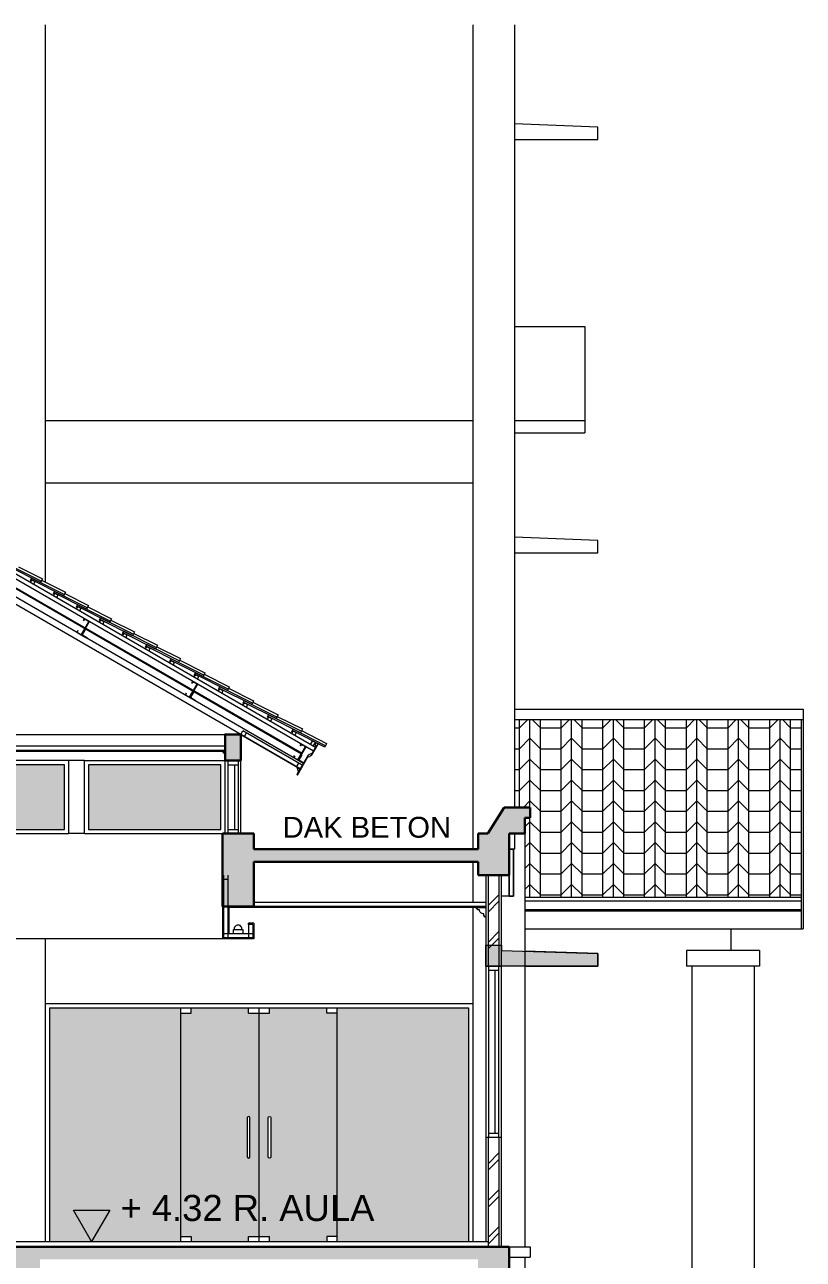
# Model space of a CAD drawing. Header units: millimetres. Extents: x -11 to 1625, y -267 to 180.
# Drawn here: x 1215.99 to 1223.46, y 153.69 to 165.52 of the extents above; entities that cross this region are included whole.
import ezdxf

# ---------------------------------------------------------------- set-up
doc = ezdxf.new("R2010")
doc.units = ezdxf.units.MM
for name, color, linetype, lineweight in [('ars', 11, 'Continuous', 5), ('blk', 1, 'Continuous', 30), ('GEN', 11, 'Continuous', 5), ('kap', 71, 'Continuous', 15), ('kus', 63, 'Continuous', 15), ('lan', 7, 'Continuous', 15), ('not', 7, 'Continuous', 20), ('pla', 213, 'Continuous', 15), ('sol kaca', 9, 'Continuous', 0), ('sol kol', 8, 'Continuous', 0), ('tem', 5, 'Continuous', 20), ('u', 6, 'Continuous', 20)]:
    doc.layers.add(name, color=color, linetype=linetype, lineweight=lineweight)
doc.styles.add('S', font='SIMPLEX', dxfattribs={"width": 1.1})
doc.styles.get("Standard").update_dxf_attribs({"font": 'ARIALUNI.TTF'})

# ---------------------------------------------------------------- blocks, each defined once
blk = doc.blocks.new('PEIL')
blk.add_lwpolyline([(-0.188, 0.325), (0.188, 0.325), (0, 0)], close=True)
at = {"style": 'S', "width": 1.1, "flags": 4}
blk.add_attdef('CAT', (0.265, 0.036), '', height=0.2, dxfattribs=at)

msp = doc.modelspace()

# ---------------------------------------------------------------- hatches: boundary and pattern name
at = {"layer": 'ars'}
h = msp.add_hatch(dxfattribs=at)
h.set_pattern_fill('PLENTONG', color=256, scale=0.1)
h.set_pattern_definition([(90, (1086.3393, 70.9798), (-0.4, 2e-17), []), (90, (1086.4393, 70.9798), (-0.4, 2e-17), []), (90, (1086.5393, 70.9798), (-0.4, 2e-17), []), (45, (1086.33931, 70.97978), (1e-17, 0.2), [0.14142136, -0.42426407]), (135, (1086.53931, 70.97978), (-1e-17, -0.2), [0.14142136, -0.42426407]), (0, (1086.5393, 70.97978), (0, 0.2), [0.2, -0.2])])
h.paths.add_polyline_path([(1220.6913689, 158.8590676), (1220.6913689, 158.0166993), (1220.8413689, 158.0166993), (1220.8413689, 157.9166993), (1220.7913689, 157.9166993), (1220.7913689, 157.7666993), (1220.7913689, 157.1560549), (1223.4413689, 157.1560549), (1223.4413689, 158.8590676)])
h = msp.add_hatch(dxfattribs=at)
h.set_pattern_fill('TEMBOK', color=256, scale=0.25)
h.set_pattern_definition([(45, (1206.4956, 104.5977), (-0.1767767, 0.1767767), []), (45, (1206.5581, 104.5977), (-0.1767767, 0.1767767), [])])
h.paths.add_polyline_path([(1220.5413689, 154.8566993), (1220.4413689, 154.8566993), (1220.4413689, 153.8066993), (1220.5413689, 153.8066993)])
h.paths.add_polyline_path([(1220.4413689, 156.4966993), (1220.5413689, 156.4966993), (1220.5413689, 157.3666993), (1220.4413689, 157.3666993)])
at = {"layer": 'sol kaca'}
h = msp.add_hatch(color=256, dxfattribs=at)
h.dxf.hatch_style = 1
h.paths.add_polyline_path([(1212.1063689, 158.4266993), (1212.1063689, 157.8066993), (1213.3763689, 157.8066993), (1213.3763689, 158.4266993)])
h.paths.add_polyline_path([(1213.6063689, 158.4266993), (1213.6063689, 157.8066993), (1214.8763689, 157.8066993), (1214.8763689, 158.4266993)])
h.paths.add_polyline_path([(1215.1063689, 158.4266993), (1215.1063689, 157.8066993), (1216.3763689, 157.8066993), (1216.3763689, 158.4266993)])
h.paths.add_polyline_path([(1216.6063689, 158.4266993), (1216.6063689, 157.8066993), (1217.8763689, 157.8066993), (1217.8763689, 158.4266993)])
h = msp.add_hatch(color=256, dxfattribs=at)
h.dxf.hatch_style = 1
h.paths.add_polyline_path([(1220.2513689, 156.0966993), (1218.9913689, 156.0966993), (1218.9913689, 153.8566993), (1220.2513689, 153.8566993)])
h.paths.add_polyline_path([(1218.9913689, 156.0466993), (1218.8913689, 156.0466993), (1218.8913689, 156.0966993), (1218.3413689, 156.0966993), (1218.3413689, 156.0466993), (1218.2413689, 156.0466993), (1218.2413689, 153.9066993), (1218.3413689, 153.9066993), (1218.3413689, 153.8566993), (1218.8913689, 153.8566993), (1218.8913689, 153.9066993), (1218.9913689, 153.9066993)])
h.paths.add_polyline_path([(1218.3538689, 155.0441993), (1218.3538689, 154.6691993, -1), (1218.3288689, 154.6691993), (1218.3288689, 155.0441993, -1)], flags=16)
h.paths.add_polyline_path([(1218.2413689, 156.0466993), (1218.1413689, 156.0466993), (1218.1413689, 156.0966993), (1217.5913689, 156.0966993), (1217.5913689, 156.0466993), (1217.4913689, 156.0466993), (1217.4913689, 153.9066993), (1217.5913689, 153.9066993), (1217.5913689, 153.8566993), (1218.1413689, 153.8566993), (1218.1413689, 153.9066993), (1218.2413689, 153.9066993)])
h.paths.add_polyline_path([(1218.1538689, 155.0441993), (1218.1538689, 154.6691993, -1), (1218.1288689, 154.6691993), (1218.1288689, 155.0441993, -1)], flags=16)
h.paths.add_polyline_path([(1217.4913689, 156.0966993), (1216.2313689, 156.0966993), (1216.2313689, 153.8566993), (1217.4913689, 153.8566993)])
at = {"layer": 'sol kol'}
h = msp.add_hatch(color=256, dxfattribs=at)
h.dxf.hatch_style = 1
h.paths.add_polyline_path([(1217.9163689, 158.4666993), (1218.0663689, 158.4666993), (1218.0663689, 158.7166993), (1217.9163689, 158.7166993)])
h = msp.add_hatch(color=256, dxfattribs=at)
h.dxf.hatch_style = 1
h.paths.add_polyline_path([(1218.1913689, 157.4966993), (1218.1913689, 157.0666993), (1217.8913689, 157.0666993), (1217.8913689, 157.7666993), (1218.1913689, 157.7666993), (1218.1913689, 157.6166993), (1220.3413689, 157.6166993), (1220.3413689, 157.7666993), (1220.4351189, 157.7666993), (1220.5913689, 158.0166993), (1220.8413689, 158.0166993), (1220.8413689, 157.9166993), (1220.7913689, 157.9166993), (1220.7913689, 157.7666993), (1220.6413689, 157.7666993), (1220.6413689, 157.3666993), (1220.3413689, 157.3666993), (1220.3413689, 157.4966993)])
h = msp.add_hatch(color=256, dxfattribs=at)
h.dxf.hatch_style = 1
h.paths.add_polyline_path([(1220.5663689, 156.4966993), (1220.4163689, 156.4966993), (1220.4163689, 156.6966993), (1220.5663689, 156.6966993), (1220.5663689, 156.6466993), (1221.4913689, 156.6166993), (1221.4913689, 156.4966993)])
h = msp.add_hatch(color=256, dxfattribs=at)
h.dxf.hatch_style = 1
h.paths.add_polyline_path([(1215.8413689, 153.2066993), (1216.1413689, 153.2066993), (1216.1413689, 153.6866993), (1220.3413689, 153.6866993), (1220.3413689, 153.4066993), (1220.6413689, 153.4066993), (1220.6413689, 153.8066993), (1209.3413689, 153.8066993), (1209.3413689, 153.4066993), (1209.6413689, 153.4066993), (1209.6413689, 153.6866993), (1213.8413689, 153.6866993), (1213.8413689, 153.2066993), (1214.1413689, 153.2066993), (1214.1413689, 153.6866993), (1215.8413689, 153.6866993)])

# ---------------------------------------------------------------- linework, layer by layer
at = {"layer": 'ars'}
for p, q in [((1215.5302241, 160.3322089), (1218.6499074, 158.5310589)), ((1215.5342241, 160.3391372), (1218.6539074, 158.5379872)), ((1218.6343689, 158.3841455), (1218.0663689, 158.7120805)), ((1212.0663689, 158.5566993), (1217.9163689, 158.5566993)), ((1220.6813689, 157.1666993), (1220.6813689, 157.6166993)), ((1217.8913689, 157.3666993), (1217.8913689, 156.7566993)), ((1220.6413689, 157.1666993), (1220.6813689, 157.1666993)), ((1220.4163689, 157.0566993), (1217.9513689, 157.0566993)), ((1217.9513689, 157.0566993), (1217.9513689, 156.8066993)), ((1220.7913689, 157.0296374), (1223.4413689, 157.0296374)), ((1220.7913689, 157.0272592), (1223.4413689, 157.0272592)), ((1218.1913689, 156.9066993), (1218.1413689, 156.9066993)), ((1218.1413689, 156.8966993), (1218.1413689, 156.9066993)), ((1218.1913689, 156.9066993), (1218.1913689, 156.7566993)), ((1218.1913689, 156.7566993), (1217.8913689, 156.7566993)), ((1220.6413689, 153.8066993), (1220.8413689, 153.8066993)), ((1220.6413689, 153.7066993), (1220.8413689, 153.7066993)), ((1220.8413689, 153.8066993), (1220.8413689, 153.7066993))]:
    msp.add_line(p, q, dxfattribs=at)
for points in [[(1216.0446321, 160.1726247), (1216.0639622, 160.1961055), (1216.089943, 160.1811055), (1216.0792731, 160.1526247)], [(1216.2654249, 160.0451499), (1216.284755, 160.0686307), (1216.3107358, 160.0536307), (1216.3000659, 160.0251499)], [(1216.4862177, 159.9176751), (1216.5055479, 159.9411559), (1216.5315286, 159.9261559), (1216.5208587, 159.8976751)], [(1216.7070105, 159.7902003), (1216.7263407, 159.8136811), (1216.7523214, 159.7986811), (1216.7416516, 159.7702003)], [(1216.9278034, 159.6627255), (1216.9471335, 159.6862063), (1216.9731142, 159.6712063), (1216.9624444, 159.6427255)], [(1217.1485962, 159.5352507), (1217.1679263, 159.5587315), (1217.1939071, 159.5437315), (1217.1832372, 159.5152507)], [(1217.3823794, 159.400276), (1217.4017095, 159.4237567), (1217.4276902, 159.4087567), (1217.4170204, 159.380276)], [(1217.6161626, 159.2653012), (1217.6354927, 159.2887819), (1217.6614734, 159.2737819), (1217.6508036, 159.2453012)], [(1217.8499457, 159.1303264), (1217.8692759, 159.1538071), (1217.8952566, 159.1388071), (1217.8845868, 159.1103264)], [(1218.0837289, 158.9953516), (1218.1030591, 159.0188323), (1218.1290398, 159.0038323), (1218.11837, 158.9753516)], [(1218.3175121, 158.8603768), (1218.3368423, 158.8838576), (1218.362823, 158.8688576), (1218.3521532, 158.8403768)], [(1218.5512953, 158.725402), (1218.5706255, 158.7488828), (1218.5966062, 158.7338828), (1218.5859363, 158.705402)], [(1220.4413689, 156.4966993), (1220.4413689, 157.3666993), (1220.5413689, 157.3666993), (1220.5413689, 156.4966993)], [(1220.5413689, 154.8566993), (1220.5413689, 153.8066993), (1220.4413689, 153.8066993), (1220.4413689, 154.8566993)]]:
    msp.add_lwpolyline(points, dxfattribs=at)
for points in [[(1216.5659464, 159.7215327), (1216.5685445, 159.7200327, -0.4142135624), (1216.5696426, 159.7159346), (1216.5456426, 159.6743654, 0.4142135624), (1216.5467406, 159.6702673), (1216.5883098, 159.6462673, -0.4142135624), (1216.5894079, 159.6421692), (1216.5879079, 159.6395711), (1216.5359464, 159.6695711)], [(1217.6051769, 159.1215327), (1217.607775, 159.1200327, -0.4142135624), (1217.608873, 159.1159346), (1217.584873, 159.0743654, 0.4142135624), (1217.5859711, 159.0702673), (1217.6275403, 159.0462673, -0.4142135624), (1217.6286384, 159.0421692), (1217.6271384, 159.0395711), (1217.5751769, 159.0695711)], [(1218.6099311, 158.327818), (1218.7099311, 158.5010231, 0.4142135624), (1218.7167612, 158.5028532, 0.296440068), (1218.7380195, 158.5136737), (1218.7423497, 158.5111737), (1218.7448497, 158.5155038), (1218.8073497, 158.623757), (1218.7813689, 158.638757), (1218.774967, 158.6216685), (1218.7905195, 158.6046064), (1218.7522503, 158.5383221), (1218.7113689, 158.5175134), (1218.6038689, 158.331318)], [(1218.6444074, 158.5215327), (1218.6470054, 158.5200327, -0.4142135624), (1218.6481035, 158.5159346), (1218.6241035, 158.4743654, 0.4142135624), (1218.6252016, 158.4702673), (1218.6667708, 158.4462673, -0.4142135624), (1218.6678689, 158.4421692), (1218.6663689, 158.4395711), (1218.6144074, 158.4695711)]]:
    msp.add_lwpolyline(points, format="xyb", close=True, dxfattribs=at)
msp.add_lwpolyline([(1220.6413689, 157.6166993), (1220.6813689, 157.6166993), (1220.6813689, 157.1666993), (1220.6413689, 157.1666993)], close=True, dxfattribs=at)
at = {"layer": 'blk'}
for p, q in [((1220.5913689, 158.0166993), (1220.4351189, 157.7666993)), ((1220.5913689, 158.0166993), (1220.4351189, 157.7666993)), ((1220.5913689, 158.0166993), (1220.4351189, 157.7666993)), ((1220.5913689, 158.0166993), (1220.4351189, 157.7666993)), ((1220.8413689, 158.0166993), (1220.5913689, 158.0166993)), ((1220.8413689, 158.0166993), (1220.5913689, 158.0166993)), ((1220.8413689, 158.0166993), (1220.5913689, 158.0166993)), ((1220.8413689, 158.0166993), (1220.5913689, 158.0166993)), ((1220.8413689, 158.0166993), (1220.8413689, 157.9166993)), ((1220.8413689, 158.0166993), (1220.8413689, 157.9166993)), ((1220.8413689, 158.0166993), (1220.8413689, 157.9166993)), ((1220.8413689, 158.0166993), (1220.8413689, 157.9166993)), ((1220.8413689, 157.9166993), (1220.7913689, 157.9166993)), ((1220.7913689, 157.9166993), (1220.7913689, 157.7666993)), ((1220.8413689, 157.9166993), (1220.7913689, 157.9166993)), ((1220.7913689, 157.9166993), (1220.7913689, 157.7666993)), ((1220.8413689, 157.9166993), (1220.7913689, 157.9166993)), ((1220.7913689, 157.9166993), (1220.7913689, 157.7666993)), ((1220.8413689, 157.9166993), (1220.7913689, 157.9166993)), ((1220.7913689, 157.9166993), (1220.7913689, 157.7666993)), ((1217.8913689, 157.7666993), (1217.8913689, 157.3666993)), ((1218.0913689, 157.7666993), (1217.8913689, 157.7666993)), ((1217.8913689, 157.7666993), (1217.8913689, 157.3666993)), ((1217.8913689, 157.7666993), (1217.8913689, 157.0666993)), ((1217.8913689, 157.7666993), (1218.0913689, 157.7666993)), ((1218.1913689, 157.7666993), (1217.8913689, 157.7666993)), ((1218.1913689, 157.7666993), (1218.1913689, 157.6166993)), ((1218.1913689, 157.7666993), (1218.1913689, 157.6166993)), ((1220.3413689, 157.6166993), (1220.3413689, 157.7666993)), ((1220.4351189, 157.7666993), (1220.3413689, 157.7666993)), ((1220.3413689, 157.6166993), (1220.3413689, 157.7666993)), ((1220.4351189, 157.7666993), (1220.3413689, 157.7666993)), ((1220.3413689, 157.6166993), (1220.3413689, 157.7666993)), ((1220.4351189, 157.7666993), (1220.3413689, 157.7666993)), ((1220.3413689, 157.6166993), (1220.3413689, 157.7666993)), ((1220.4351189, 157.7666993), (1220.3413689, 157.7666993)), ((1220.7913689, 157.7666993), (1220.6413689, 157.7666993)), ((1220.6413689, 157.7666993), (1220.6413689, 157.3666993)), ((1220.7913689, 157.7666993), (1220.6413689, 157.7666993)), ((1220.7913689, 157.7666993), (1220.6413689, 157.7666993)), ((1220.6413689, 157.7666993), (1220.6413689, 157.3666993)), ((1220.7913689, 157.7666993), (1220.6413689, 157.7666993)), ((1220.3413689, 157.6166993), (1218.1913689, 157.6166993)), ((1218.1913689, 157.6166993), (1220.3413689, 157.6166993)), ((1218.1913689, 157.4966993), (1218.1913689, 157.0666993)), ((1218.1913689, 157.4966993), (1218.1913689, 157.0666993)), ((1220.3413689, 157.4966993), (1218.1913689, 157.4966993)), ((1218.1913689, 157.4966993), (1220.3413689, 157.4966993)), ((1220.3413689, 157.4966993), (1220.3413689, 157.3666993)), ((1220.3413689, 157.4966993), (1220.3413689, 157.3666993)), ((1220.6413689, 157.3666993), (1220.3413689, 157.3666993)), ((1220.6413689, 157.3666993), (1220.3413689, 157.3666993)), ((1218.1913689, 157.0666993), (1217.8913689, 157.0666993)), ((1217.8913689, 157.0666993), (1218.1913689, 157.0666993)), ((1209.3413689, 153.8066993), (1220.6413689, 153.8066993)), ((1220.6413689, 153.8066993), (1220.6413689, 153.4066993))]:
    msp.add_line(p, q, dxfattribs=at)
msp.add_lwpolyline([(1218.0663689, 158.4666993), (1217.9163689, 158.4666993), (1217.9163689, 158.7166993), (1218.0663689, 158.7166993)], close=True, dxfattribs=at)
at = {"layer": 'GEN', "color": 11}
for p, q in [((1216.152031, 160.1860067), (1215.8390522, 160.3426728)), ((1216.3728238, 160.0585319), (1216.059845, 160.215198)), ((1216.5936167, 159.9310571), (1216.2806378, 160.0877232)), ((1216.8144095, 159.8035823), (1216.5014307, 159.9602484)), ((1217.0352023, 159.6761076), (1216.7222235, 159.8327736)), ((1217.2559951, 159.5486328), (1216.9430163, 159.7052988)), ((1217.4767879, 159.421158), (1217.1638091, 159.5778241)), ((1217.7105711, 159.2861832), (1217.3975923, 159.4428493)), ((1217.9443543, 159.1512084), (1217.6313755, 159.3078745)), ((1218.1781375, 159.0162336), (1217.8651587, 159.1728997)), ((1218.4122265, 158.8817886), (1218.0992477, 159.0384547)), ((1218.6460755, 158.7469276), (1218.3330967, 158.9035937)), ((1218.877734, 158.606974), (1218.5672852, 158.7685955))]:
    msp.add_line(p, q, dxfattribs=at)
for points in [[(1215.9356426, 160.3222803), (1216.1632215, 160.2083623), (1216.1453168, 160.1725933), (1215.8412802, 160.3247833), (1215.836804, 160.315841), (1215.8278618, 160.3203172), (1215.8390522, 160.3426728)], [(1216.1564354, 160.1948055), (1216.3840143, 160.0808876), (1216.3661096, 160.0451185), (1216.062073, 160.1973085), (1216.0575968, 160.1883662), (1216.0486546, 160.1928424), (1216.059845, 160.215198)], [(1216.3772282, 160.0673307), (1216.6048071, 159.9534128), (1216.5869024, 159.9176438), (1216.2828658, 160.0698337), (1216.2783897, 160.0608914), (1216.2694474, 160.0653676), (1216.2806378, 160.0877232)], [(1216.598021, 159.9398559), (1216.8255999, 159.825938), (1216.8076952, 159.790169), (1216.5036586, 159.9423589), (1216.4991825, 159.9334166), (1216.4902402, 159.9378928), (1216.5014307, 159.9602484)], [(1216.8188138, 159.8123811), (1217.0463927, 159.6984632), (1217.028488, 159.6626942), (1216.7244515, 159.8148841), (1216.7199753, 159.8059418), (1216.711033, 159.810418), (1216.7222235, 159.8327736)], [(1217.0396066, 159.6849063), (1217.2671855, 159.5709884), (1217.2492808, 159.5352194), (1216.9452443, 159.6874093), (1216.9407681, 159.678467), (1216.9318258, 159.6829432), (1216.9430163, 159.7052988)], [(1217.2603994, 159.5574315), (1217.4879783, 159.4435136), (1217.4700736, 159.4077446), (1217.1660371, 159.5599345), (1217.1615609, 159.5509923), (1217.1526187, 159.5554684), (1217.1638091, 159.5778241)], [(1217.480793, 159.4291591), (1217.7217615, 159.3085388), (1217.7038568, 159.2727698), (1217.3998203, 159.4249597), (1217.3953441, 159.4160175), (1217.3864019, 159.4204936), (1217.3975923, 159.4428493)], [(1217.7145762, 159.2941843), (1217.9555447, 159.173564), (1217.93764, 159.137795), (1217.6336035, 159.2899849), (1217.6291273, 159.2810427), (1217.6201851, 159.2855188), (1217.6313755, 159.3078745)], [(1217.9483594, 159.1592095), (1218.1893279, 159.0385892), (1218.1714232, 159.0028202), (1217.8673867, 159.1550101), (1217.8629105, 159.1460679), (1217.8539682, 159.1505441), (1217.8651587, 159.1728997)], [(1218.1824414, 159.024768), (1218.423417, 158.9041442), (1218.4055123, 158.8683752), (1218.1014757, 159.0205651), (1218.0969996, 159.0116229), (1218.0880573, 159.016099), (1218.0992477, 159.0384547)], [(1218.4162904, 158.8899071), (1218.6572659, 158.7692833), (1218.6393612, 158.7335143), (1218.3353247, 158.8857042), (1218.3308485, 158.8767619), (1218.3219062, 158.8812381), (1218.3330967, 158.9035937)], [(1218.6495834, 158.7539356), (1218.8892784, 158.6291489), (1218.8708074, 158.593669), (1218.5692285, 158.7506728), (1218.5646108, 158.7418028), (1218.5557408, 158.7464206), (1218.5672852, 158.7685955)]]:
    msp.add_lwpolyline(points, dxfattribs=at)
at = {"layer": 'kap'}
for p, q in [((1218.7630195, 158.556975), (1214.9713689, 160.7460855)), ((1218.7830195, 158.591616), (1214.9913689, 160.7807265)), ((1218.6663689, 158.4395711), (1215.1163689, 160.4891646)), ((1218.6363689, 158.3876096), (1215.1163689, 160.4198826)), ((1220.6913689, 158.9590676), (1223.4613689, 158.9590676)), ((1223.4613689, 158.9590676), (1223.4613689, 156.854724)), ((1220.6913689, 158.8590676), (1223.4613689, 158.8590676)), ((1223.4413689, 158.8590676), (1223.4413689, 156.854724)), ((1211.9163689, 158.7166993), (1218.0663689, 158.7166993)), ((1218.0663689, 158.7166993), (1218.0863689, 158.7513403)), ((1218.6563689, 158.4222506), (1218.0863689, 158.7513403)), ((1218.1010099, 158.6966993), (1218.1210099, 158.7313403)), ((1218.7353881, 158.619116), (1218.7553881, 158.653757)), ((1218.7813689, 158.638757), (1218.7553881, 158.653757)), ((1218.7613689, 158.604116), (1218.7813689, 158.638757)), ((1218.6017279, 158.4076096), (1218.6217279, 158.4422506)), ((1220.7913689, 157.1560549), (1223.4413689, 157.1560549)), ((1220.7913689, 157.120575), (1223.4413689, 157.120575)), ((1220.7913689, 157.0380797), (1223.4413689, 157.0380797)), ((1220.7913689, 156.854724), (1223.4613689, 156.854724))]:
    msp.add_line(p, q, dxfattribs=at)
for points in [[(1216.504637, 159.7107417), (1216.495787, 159.695413), (1216.5351045, 159.672713), (1216.6078045, 159.7986331), (1216.568487, 159.8213331), (1216.559637, 159.8060044), (1216.5576451, 159.8071544), (1216.5676451, 159.824475), (1216.6109464, 159.799475), (1216.5359464, 159.6695711), (1216.4926451, 159.6945711), (1216.5026451, 159.7118917)], [(1217.5438675, 159.1107417), (1217.5350175, 159.095413), (1217.574335, 159.072713), (1217.647035, 159.1986331), (1217.6077175, 159.2213331), (1217.5988675, 159.2060044), (1217.5968756, 159.2071544), (1217.6068756, 159.224475), (1217.6501769, 159.199475), (1217.5751769, 159.0695711), (1217.5318756, 159.0945711), (1217.5418756, 159.1118917)], [(1218.583098, 158.5107417), (1218.574248, 158.495413), (1218.6135655, 158.472713), (1218.6862655, 158.5986331), (1218.646948, 158.6213331), (1218.638098, 158.6060044), (1218.6361061, 158.6071544), (1218.6461061, 158.624475), (1218.6894074, 158.599475), (1218.6144074, 158.4695711), (1218.5711061, 158.4945711), (1218.5811061, 158.5118917)]]:
    msp.add_lwpolyline(points, close=True, dxfattribs=at)
at = {"layer": 'kus'}
for p, q in [((1216.5663689, 158.4666993), (1216.4163689, 158.4666993)), ((1216.5663689, 157.7666993), (1216.5663689, 158.4666993)), ((1216.5663689, 158.4666993), (1217.9163689, 158.4666993)), ((1217.9163689, 157.7666993), (1217.9163689, 158.4666993)), ((1217.9413689, 158.4666993), (1217.9413689, 157.7666993)), ((1218.0413689, 158.4666993), (1218.0413689, 157.7666993)), ((1218.0663689, 157.7666993), (1218.0663689, 158.4666993)), ((1217.9413689, 158.4266993), (1218.0413689, 158.4266993)), ((1218.0063689, 158.4266993), (1218.0063689, 157.8066993)), ((1216.5663689, 157.7666993), (1216.4163689, 157.7666993)), ((1216.5663689, 157.7666993), (1217.8913689, 157.7666993)), ((1217.9413689, 157.8066993), (1218.0413689, 157.8066993)), ((1220.4413689, 156.4966993), (1220.4413689, 154.8566993)), ((1220.4413689, 156.4566993), (1220.5413689, 156.4566993)), ((1220.5063689, 154.8966993), (1220.5063689, 156.4566993)), ((1220.5413689, 154.8566993), (1220.5413689, 156.4966993)), ((1216.1913689, 156.1366993), (1220.2913689, 156.1366993)), ((1216.2313689, 156.1366993), (1217.4713689, 156.1366993)), ((1216.2313689, 156.0966993), (1216.2313689, 153.8566993)), ((1216.2313689, 156.0966993), (1220.2513689, 156.0966993)), ((1217.4913689, 153.8566993), (1217.4913689, 156.0966993)), ((1217.5913689, 156.0466993), (1217.5913689, 156.0966993)), ((1218.1413689, 156.0466993), (1218.1413689, 156.0966993)), ((1218.2413689, 153.8566993), (1218.2413689, 156.0966993)), ((1218.3413689, 156.0466993), (1218.3413689, 156.0966993)), ((1218.8913689, 156.0466993), (1218.8913689, 156.0966993)), ((1218.9913689, 153.8566993), (1218.9913689, 156.0966993)), ((1219.0113689, 156.1366993), (1220.2513689, 156.1366993)), ((1220.2513689, 156.0966993), (1220.2513689, 153.8566993)), ((1217.4913689, 156.0466993), (1217.5913689, 156.0466993)), ((1218.1413689, 156.0466993), (1218.3413689, 156.0466993)), ((1218.9913689, 156.0466993), (1218.8913689, 156.0466993)), ((1220.4413689, 154.8966993), (1220.5413689, 154.8966993)), ((1217.4913689, 153.9066993), (1217.5913689, 153.9066993)), ((1217.5913689, 153.9066993), (1217.5913689, 153.8566993)), ((1218.1413689, 153.9066993), (1218.3413689, 153.9066993)), ((1218.1413689, 153.8566993), (1218.1413689, 153.9066993)), ((1218.3413689, 153.8566993), (1218.3413689, 153.9066993)), ((1218.9913689, 153.9066993), (1218.8913689, 153.9066993)), ((1218.8913689, 153.9066993), (1218.8913689, 153.8566993))]:
    msp.add_line(p, q, dxfattribs=at)
for points in [[(1215.0663689, 158.4666993), (1215.0663689, 157.7666993), (1216.4163689, 157.7666993), (1216.4163689, 158.4666993)], [(1215.1063689, 158.4266993), (1215.1063689, 157.8066993), (1216.3763689, 157.8066993), (1216.3763689, 158.4266993)], [(1216.6063689, 158.4266993), (1216.6063689, 157.8066993), (1217.8763689, 157.8066993), (1217.8763689, 158.4266993)]]:
    msp.add_lwpolyline(points, close=True, dxfattribs=at)
for points in [[(1218.1538689, 155.0441993, 1), (1218.1288689, 155.0441993), (1218.1288689, 154.6691993, 1), (1218.1538689, 154.6691993)], [(1218.3288689, 155.0441993, -1), (1218.3538689, 155.0441993), (1218.3538689, 154.6691993, -1), (1218.3288689, 154.6691993)]]:
    msp.add_lwpolyline(points, format="xyb", close=True, dxfattribs=at)
at = {"layer": 'lan'}
for p, q in [((1221.4913689, 164.5366993), (1220.6913689, 164.567667)), ((1221.4913689, 164.4166993), (1221.4913689, 164.5366993)), ((1220.6913689, 164.4166993), (1221.4913689, 164.4166993)), ((1220.6913689, 162.6266993), (1221.3663689, 162.6266993)), ((1221.3663689, 162.6266993), (1221.3663689, 161.6066993)), ((1216.1913689, 161.7266993), (1220.2913689, 161.7266993)), ((1220.6913689, 161.7266993), (1221.3663689, 161.7266993)), ((1220.6913689, 161.6066993), (1221.3663689, 161.6066993)), ((1216.1913689, 161.1266993), (1220.2913689, 161.1266993)), ((1221.4913689, 160.5766993), (1220.6913689, 160.607667)), ((1221.4913689, 160.4566993), (1221.4913689, 160.5766993)), ((1220.6913689, 160.4566993), (1221.4913689, 160.4566993)), ((1220.6913689, 157.7666993), (1220.6913689, 157.6166993)), ((1220.6913689, 157.7666993), (1220.6913689, 157.6166993)), ((1220.6913689, 157.6166993), (1220.6413689, 157.6166993)), ((1217.8913689, 156.7566993), (1212.0913689, 156.7566993)), ((1221.4913689, 156.6166993), (1220.7913689, 156.639402)), ((1221.4913689, 156.4966993), (1221.4913689, 156.6166993)), ((1223.0413689, 156.6466993), (1222.3413689, 156.6466993)), ((1222.3413689, 156.6466993), (1222.3413689, 156.4966993)), ((1223.0413689, 156.6466993), (1223.0413689, 156.4966993)), ((1220.4163689, 156.4966993), (1220.4163689, 154.8566993)), ((1220.5663689, 154.8566993), (1220.5663689, 156.4966993)), ((1220.7913689, 156.4966993), (1221.4913689, 156.4966993)), ((1223.0413689, 156.4966993), (1222.3413689, 156.4966993)), ((1211.9763689, 153.8566993), (1220.4413689, 153.8566993))]:
    msp.add_line(p, q, dxfattribs=at)
for points in [[(1217.8897022, 158.5500326), (1217.8897022, 158.5533659), (1217.8863689, 158.5533659), (1217.8863689, 158.5566993), (1217.9163689, 158.5566993), (1217.9163689, 158.5266993), (1217.9130356, 158.5266993), (1217.9130356, 158.5300326), (1217.9097022, 158.5300326), (1217.9097022, 158.5366993, -0.4142135624), (1217.8963689, 158.5500326)], [(1218.6079415, 158.3917054), (1218.6096082, 158.3945921), (1218.6067215, 158.3962588), (1218.6083881, 158.3991455), (1218.6343689, 158.3841455), (1218.6193689, 158.3581648), (1218.6164821, 158.3598314), (1218.6181488, 158.3627182), (1218.6152621, 158.3643848), (1218.6185954, 158.3701583, -0.4142135624), (1218.6137151, 158.388372)], [(1220.3363689, 157.0366993), (1220.3363689, 157.0466993), (1220.3263689, 157.0466993), (1220.3263689, 157.0566993), (1220.4163689, 157.0566993), (1220.4163689, 156.9666993), (1220.4063689, 156.9666993), (1220.4063689, 156.9766993), (1220.3963689, 156.9766993), (1220.3963689, 156.9966993, -0.4142135624), (1220.3563689, 157.0366993)]]:
    msp.add_lwpolyline(points, format="xyb", close=True, dxfattribs=at)
at = {"layer": 'pla'}
for p, q in [((1212.0663689, 158.6066993), (1217.9163689, 158.6066993)), ((1212.0663689, 158.5666993), (1217.9163689, 158.5666993)), ((1217.9013689, 157.3666993), (1217.9013689, 156.7666993)), ((1217.9413689, 157.3666993), (1217.9413689, 156.7666993)), ((1217.9413689, 157.3266993), (1217.9013689, 157.3266993)), ((1220.4163689, 157.0666993), (1217.9013689, 157.0666993)), ((1220.4163689, 157.1066993), (1218.1913689, 157.1066993)), ((1218.1813689, 156.8966993), (1218.1413689, 156.8966993)), ((1218.1413689, 156.8966993), (1218.1413689, 156.7666993)), ((1218.1813689, 156.8966993), (1218.1813689, 156.7666993)), ((1218.1813689, 156.8066993), (1217.9013689, 156.8066993)), ((1218.1813689, 156.7666993), (1217.9013689, 156.7666993))]:
    msp.add_line(p, q, dxfattribs=at)
msp.add_lwpolyline([(1218.0858906, 156.8066993), (1217.9968472, 156.8066993), (1217.9968472, 156.8485965), (1218.0858906, 156.8485965)], close=True, dxfattribs=at)
msp.add_arc((1218.0403993, 156.8537493), 0.0366118, 351.90926617, 188.09073383, dxfattribs=at)
at = {"layer": 'tem'}
for p, q in [((1216.1913689, 165.51854), (1216.1913689, 160.177319)), ((1220.2913689, 165.51854), (1220.2913689, 157.6166993)), ((1220.6913689, 165.51854), (1220.6913689, 158.0166993)), ((1220.7913689, 157.7666993), (1220.7913689, 153.8066993)), ((1220.2913689, 157.4966993), (1220.2913689, 157.1066993)), ((1220.4163689, 157.3666993), (1220.4163689, 156.4966993)), ((1220.5663689, 156.4966993), (1220.5663689, 157.3666993)), ((1220.2913689, 157.0566993), (1220.2913689, 153.8566993)), ((1222.7663689, 156.854724), (1222.7663689, 156.6466993)), ((1216.1913689, 156.7566993), (1216.1913689, 153.8566993)), ((1220.4163689, 156.4966993), (1220.5663689, 156.4966993)), ((1222.3913689, 156.4966993), (1222.3913689, 150.3366993)), ((1222.9913689, 156.4966993), (1222.9913689, 150.3366993)), ((1220.4163689, 154.8566993), (1220.4163689, 153.8566993)), ((1220.4163689, 154.8566993), (1220.5663689, 154.8566993)), ((1220.5663689, 153.8066993), (1220.5663689, 154.8566993)), ((1220.7913689, 153.7066993), (1220.7913689, 153.2066993))]:
    msp.add_line(p, q, dxfattribs=at)
msp.add_lwpolyline([(1220.6413689, 157.1666993), (1220.5663689, 157.1666993), (1220.5663689, 157.3666993), (1220.6413689, 157.3666993)], close=True, dxfattribs=at)
at = {"layer": 'u'}
msp.add_lwpolyline([(1220.5663689, 156.4966993), (1220.4163689, 156.4966993), (1220.4163689, 156.6966993), (1220.5663689, 156.6966993), (1220.5663689, 156.6466993), (1221.4913689, 156.6166993), (1221.4913689, 156.4966993)], close=True, dxfattribs=at)

# ---------------------------------------------------------------- block references
at = {"layer": 'not'}
ref = msp.add_blockref('PEIL', (1216.6350532, 153.8566993), dxfattribs=dict(at, xscale=0.9237604307034012, yscale=0.9237604307034012, zscale=0.9237604307034012))
ref.add_attrib('CAT', '+ 4.32 R. AULA', (1216.9117268, 154.0540052), dxfattribs={"layer": '0', "height": 0.25, "flags": 4})

# ---------------------------------------------------------------- texts
at = {"layer": 'not', "insert": (1218.4680457, 157.9271162), "char_height": 0.2, "attachment_point": 1}
msp.add_mtext_dynamic_manual_height_columns('DAK BETON', width=1.603176491, gutter_width=4.3707989, heights=[0], dxfattribs=at)

doc.saveas('drawing.dxf')
